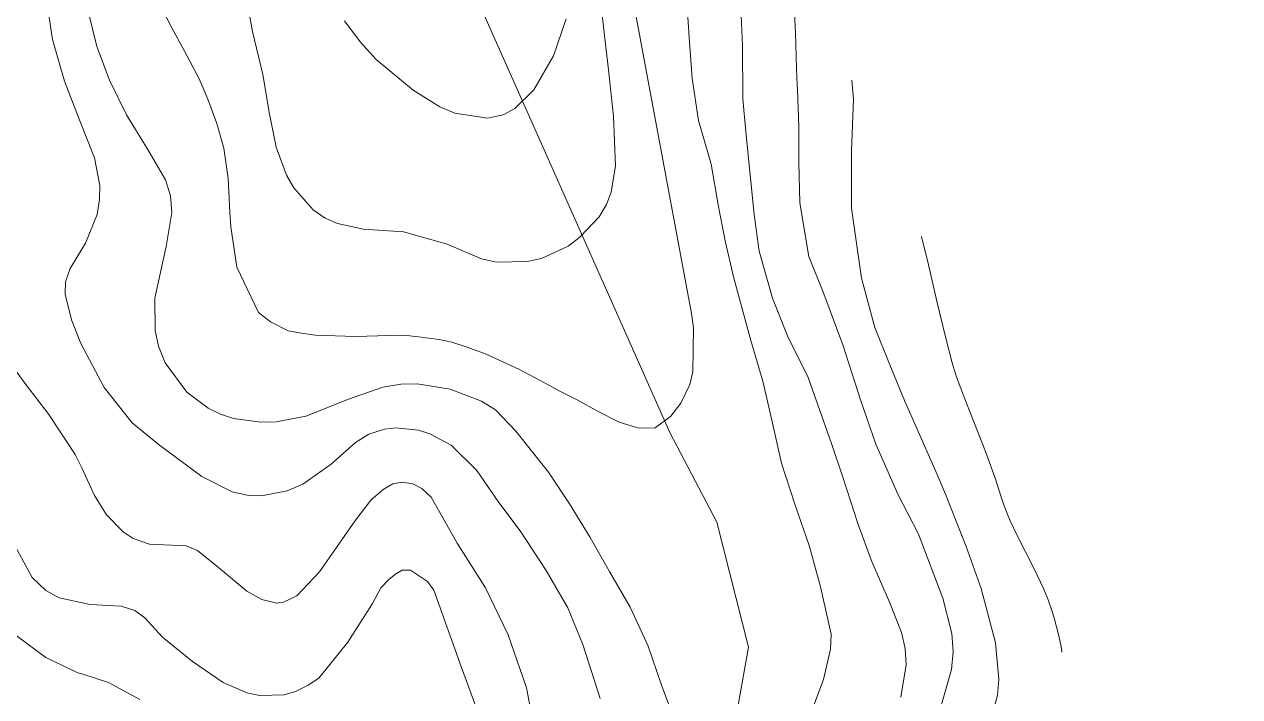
# Model space of a CAD drawing. Header units: metres. Extents: x 548946 to 557077, y 1838800 to 1845419.
# Drawn here: x 556298.3 to 556691, y 1841484.2 to 1841701.5 of the extents above; entities that cross this region are included whole.
import ezdxf

# ---------------------------------------------------------------- set-up
doc = ezdxf.new("R2010")
doc.units = ezdxf.units.M
doc.header["$LTSCALE"] = 28
for name, color, linetype, lineweight in [('1', 7, 'Continuous', 13), ('2', 7, 'Continuous', 13), ('44', 7, 'Continuous', 13)]:
    doc.layers.add(name, color=color, linetype=linetype, lineweight=lineweight)

msp = doc.modelspace()

# ---------------------------------------------------------------- linework, layer by layer
at = {"layer": '1'}
for points in [[(556509.95, 1841472.41), (556504.07, 1841488.26), (556499.92, 1841500.57), (556494.05, 1841513.2), (556487.35, 1841524.75), (556481.14, 1841535.67), (556474.71, 1841546.28), (556467.72, 1841556.81), (556457.15, 1841570.08), (556450.52, 1841576.89), (556446.04, 1841579.75), (556435.93, 1841583.62), (556425.26, 1841585.39), (556419.92, 1841585.27), (556414.2, 1841584.26), (556403.09, 1841580.38), (556389.28, 1841574.91), (556379.65, 1841573.11), (556374.73, 1841572.98), (556365.89, 1841574.19), (556361.66, 1841575.58), (556357.76, 1841577.46), (556350.8, 1841582.66), (556343.86, 1841592.09), (556341.7, 1841597.53), (556340.59, 1841602.63), (556340.48, 1841613.02), (556344.14, 1841629.71), (556345.98, 1841640.74), (556345.59, 1841646.12), (556343.91, 1841651.22), (556338.33, 1841660.81), (556331.35, 1841672.32), (556325.82, 1841683.47), (556321.72, 1841694.32), (556316.23, 1841716.88)], [(556369.25, 1841714.81), (556372.05, 1841699.17), (556375.4, 1841685.35), (556377.4, 1841673.1), (556379.72, 1841661.81), (556383.06, 1841652.83), (556385.44, 1841648.64), (556391.7, 1841641.56), (556395.57, 1841638.9), (556399.47, 1841637.16), (556407.87, 1841635.32), (556420.81, 1841634.48), (556434.92, 1841630.5), (556446.04, 1841625.71), (556450.89, 1841624.67), (556460.81, 1841624.83), (556465.37, 1841625.88), (556474.07, 1841629.86), (556477.79, 1841632.71), (556484.02, 1841639.36), (556486.36, 1841643.25), (556487.91, 1841647.25), (556489.35, 1841655.76), (556488.68, 1841671.74), (556487.07, 1841686.83), (556484.61, 1841708.2)], [(556484.38, 1841483.69), (556478.72, 1841501.11), (556473.93, 1841512.91), (556466.88, 1841524.97), (556458.47, 1841537.83), (556451.66, 1841546.99), (556444.55, 1841557.37), (556436.21, 1841565.49), (556429.39, 1841569.2), (556425.64, 1841570.37), (556418.33, 1841571.1), (556414.7, 1841570.7), (556409.6, 1841569.08), (556405.28, 1841566.36), (556397.47, 1841559.37), (556388.34, 1841552.97), (556383.24, 1841550.77), (556374.93, 1841549.12), (556370.72, 1841549.25), (556365.45, 1841550.45), (556355.65, 1841555.35), (556342, 1841565.56), (556333.22, 1841572.78), (556324.09, 1841584.21), (556316.55, 1841598.34), (556313.59, 1841606.02), (556311.56, 1841614.27), (556311.68, 1841618.27), (556313.16, 1841622.57), (556318.11, 1841630.85), (556321.85, 1841640.07), (556322.64, 1841644.91), (556322.68, 1841649.45), (556321.04, 1841658.43), (556316.31, 1841670.3), (556311.36, 1841683.19), (556307.48, 1841696.6), (556305.37, 1841710.34)], [(556512.22, 1841710.6), (556513.07, 1841697.32), (556514.12, 1841684.03), (556516.16, 1841670.49), (556520.2, 1841656.3), (556522.5, 1841643.18), (556524.74, 1841631.6), (556527.4, 1841619.94), (556533.08, 1841599.31), (556536.9, 1841586.26), (556539.84, 1841573.65), (556542.95, 1841559.67), (556547.17, 1841546.81), (556551.97, 1841532.77), (556555.52, 1841519.69), (556558.94, 1841504.49), (556558.75, 1841499.58), (556556.56, 1841489.77), (556551.74, 1841477.22)], [(556529.76, 1841706.61), (556530.34, 1841694.8), (556530.41, 1841677.46), (556531.55, 1841665.72), (556532.98, 1841651.78), (556534.11, 1841640.04), (556535.68, 1841628.22), (556540.08, 1841613), (556544.9, 1841600.91), (556551.59, 1841587.39), (556559.13, 1841566.09), (556562.88, 1841554.83), (556567.59, 1841540.16), (556571.98, 1841528.16), (556577.8, 1841514.82), (556581.68, 1841504.96), (556582.87, 1841499.83), (556583.23, 1841494.56), (556581.46, 1841484.13)], [(556547.01, 1841707.06), (556547.46, 1841698.77), (556547.79, 1841687.15), (556548.03, 1841682.01), (556548.09, 1841680.37), (556548.51, 1841668.53), (556548.57, 1841656.95), (556548.9, 1841643.88), (556551.8, 1841626.53), (556556.61, 1841614.45), (556562.72, 1841597.93), (556568.61, 1841579.84), (556573.41, 1841565.81), (556580.58, 1841549.71), (556587.19, 1841536.75), (556595.1, 1841516.13), (556597.93, 1841504.64), (556598.38, 1841498.82), (556597.88, 1841493.02), (556594.64, 1841481.69)], [(556401.79, 1841702.6), (556406.79, 1841695.92), (556412.05, 1841690.21), (556423.95, 1841680.22), (556432.62, 1841674.82), (556437.39, 1841672.82), (556447.95, 1841671.23), (556453.02, 1841672.29), (556456.76, 1841674.29), (556462.96, 1841680.37), (556469.33, 1841691.36), (556473.43, 1841703.34)], [(556565.69, 1841683.51), (556566.22, 1841677.39), (556565.51, 1841660.66), (556565.6, 1841642.09), (556568.74, 1841619.44), (556573.09, 1841603.53), (556577.91, 1841591.45), (556582.65, 1841579.92), (556593.23, 1841556.03), (556596.1, 1841549.14), (556602.6, 1841532.81), (556607.48, 1841519.21), (556612.05, 1841501.64), (556613.18, 1841489.91), (556612.7, 1841484.71), (556610.05, 1841474.54)], [(556462.86, 1841475.24), (556460.59, 1841487.1), (556454.68, 1841504.21), (556447.35, 1841519.45), (556438.17, 1841533.88), (556429.76, 1841548.71), (556426.79, 1841551.47), (556423.82, 1841553.07), (556420.39, 1841553.53), (556417.41, 1841553.07), (556414.21, 1841551.24), (556410.33, 1841547.8), (556405.07, 1841540.92), (556393.74, 1841524.54), (556386.32, 1841516.82), (556382.08, 1841514.75), (556379.77, 1841514.5), (556375.04, 1841515.6), (556370.25, 1841518.31), (556361.02, 1841526.04), (556354.24, 1841531.49), (556350.59, 1841533), (556338.74, 1841533.57), (556333.47, 1841535.39), (556330.28, 1841537.47), (556324.92, 1841542.98), (556321.04, 1841549.29), (556316.94, 1841558.16), (556314.81, 1841562.54), (556306.3, 1841575.39), (556298.46, 1841585.61), (556291.57, 1841595.09)], [(556445.76, 1841476.64), (556439.58, 1841493.71), (556430.67, 1841518.68), (556428.62, 1841521.43), (556423.13, 1841525.1), (556420.39, 1841525.1), (556418.33, 1841523.95), (556416.04, 1841522.12), (556413.53, 1841519.37), (556410.78, 1841514.32), (556402.86, 1841501.84), (556393.5, 1841490.25), (556390.02, 1841487.98), (556385.97, 1841485.9), (556382.23, 1841484.85), (556374.39, 1841484.64), (556370.26, 1841485.49), (556362.52, 1841488.8), (556352.67, 1841495.6), (556342.95, 1841503.53), (556337.23, 1841509.76), (556334.04, 1841512.11), (556329.62, 1841513.46), (556319.56, 1841513.99), (556309.61, 1841516.16), (556305.32, 1841518.52), (556300.88, 1841522.79), (556294.74, 1841534.03)]]:
    msp.add_lwpolyline(points, dxfattribs=at)
at = {"layer": '2'}
for points in [[(556341.02, 1841710.08), (556345.94, 1841700.39), (556349.98, 1841693.1), (556354.83, 1841683.96), (556357.66, 1841677.35), (556360.52, 1841669.49), (556362.83, 1841661.55), (556364.14, 1841651.66), (556364.42, 1841647.5), (556364.74, 1841640.84), (556365.09, 1841636.13), (556366.96, 1841623.1), (556373.94, 1841608.37), (556377.83, 1841605.4), (556383.52, 1841602.52), (556387.83, 1841601.69), (556392.25, 1841601.02), (556405.29, 1841600.66), (556416.15, 1841600.98), (556420.9, 1841601.05), (556425.71, 1841600.57), (556432.4, 1841599.64), (556436.43, 1841598.78), (556441.39, 1841597.2), (556447.56, 1841594.94), (556454.27, 1841591.78), (556458.13, 1841590.06), (556466.55, 1841585.59), (556470.92, 1841583.23), (556476.77, 1841580.23), (556483.71, 1841576.4), (556490.45, 1841572.96), (556496.86, 1841571.02), (556502.15, 1841571.16), (556507.24, 1841574.91), (556510.46, 1841579.11), (556513.3, 1841585.08), (556514.28, 1841589.26), (556514.5, 1841603.41), (556513.88, 1841608.08), (556494.91, 1841709.82)], [(556588.13, 1841632.96), (556590.43, 1841623.8), (556593.15, 1841612.01), (556596, 1841600.05), (556598.08, 1841592.15), (556599.28, 1841588.25), (556600.64, 1841584.33), (556603.65, 1841576.59), (556607.9, 1841565.98), (556609.3, 1841562.27), (556611.94, 1841554.81), (556614.37, 1841547.47), (556614.49, 1841547.11), (556615.85, 1841543.46), (556616.86, 1841541.07), (556619.06, 1841536.36), (556624.44, 1841525.82), (556627.67, 1841518.99), (556629.1, 1841515.5), (556630.4, 1841511.82), (556631.17, 1841509.33), (556632.47, 1841504.29), (556633.25, 1841500.48), (556633.56, 1841498.63)], [(556335.68, 1841483.37), (556325.58, 1841488.83), (556316.92, 1841491.58), (556315.65, 1841491.94), (556305.33, 1841496.9), (556295.68, 1841503.98)]]:
    msp.add_lwpolyline(points, dxfattribs=at)
at = {"layer": '44'}
msp.add_lwpolyline([(556690.97, 1841001.45), (556631.69, 1841041.4), (556607.32, 1841064.72), (556596.68, 1841087.79), (556596.13, 1841144.97), (556594.38, 1841186.63), (556590.2, 1841210.81), (556546.24, 1841323.15), (556521.11, 1841389.29), (556515.97, 1841428.07), (556525.68, 1841463.42), (556532.26, 1841500.24), (556522.02, 1841540.67), (556506.85, 1841569.57), (556462.86, 1841668.7), (556444.76, 1841709.35)], dxfattribs=at)
msp.add_lwpolyline([(556690.97, 1841001.45), (556631.69, 1841041.4), (556607.32, 1841064.72), (556596.68, 1841087.79), (556596.13, 1841144.97), (556594.38, 1841186.63), (556590.2, 1841210.81), (556546.24, 1841323.15), (556521.11, 1841389.29), (556515.97, 1841428.07), (556525.68, 1841463.42), (556532.26, 1841500.24), (556522.02, 1841540.67), (556506.85, 1841569.57), (556462.86, 1841668.7), (556444.76, 1841709.35)], dxfattribs=at)

doc.saveas('drawing.dxf')
